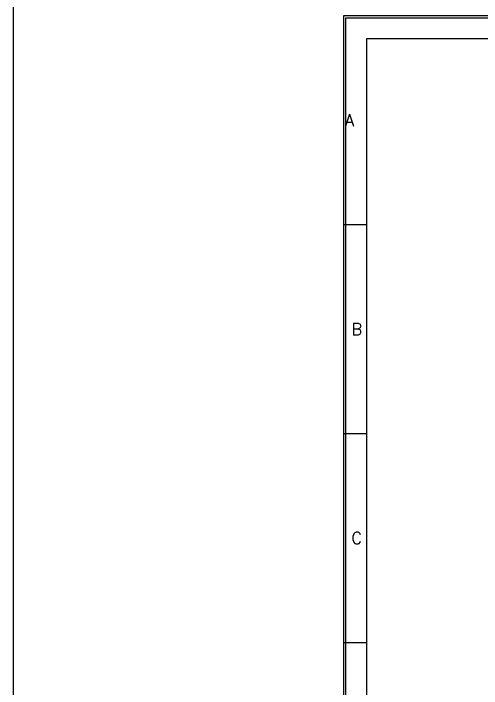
# Model space of a CAD drawing. Header units: millimetres. Extents: x 107 to 2900, y 85 to 3996.
# Drawn here: x 1879.8 to 2024.9, y 1101.9 to 1311.2 of the extents above; entities that cross this region are included whole.
import ezdxf
from ezdxf.enums import TextEntityAlignment as Align

# ---------------------------------------------------------------- set-up
doc = ezdxf.new("R2010")
doc.units = ezdxf.units.MM
for name, color, linetype in [('20', 2, 'Continuous'), ('30', 3, 'Continuous'), ('70', 7, 'Continuous')]:
    doc.layers.add(name, color=color, linetype=linetype)
doc.styles.add('SIMPLEX', font='SIMPLEX')

msp = doc.modelspace()

# ---------------------------------------------------------------- linework, layer by layer
msp.add_lwpolyline([(1879.826, 3363.289), (2900.497, 3363.289), (2900.497, 85.223), (1879.826, 85.223)], close=True)
at = {"layer": '20', "color": 7}
for p, q in [((1989.386, 787.783), (1989.386, 1303.375)), ((1989.386, 1303.375), (2795.93, 1303.375))]:
    msp.add_line(p, q, dxfattribs=at)
at = {"layer": '30', "color": 7}
for p, q in [((1982.258, 1245.703), (1989.386, 1245.703)), ((1982.258, 1180.903), (1989.386, 1180.903)), ((1982.258, 1116.103), (1989.386, 1116.103))]:
    msp.add_line(p, q, dxfattribs=at)
at = {"layer": '70', "color": 7}
for points in [[(2803.058, 727.303), (1982.258, 727.303), (1982.258, 1310.503), (2803.058, 1310.503)], [(2802.41, 727.951), (1982.906, 727.951), (1982.906, 1309.855), (2802.41, 1309.855)]]:
    msp.add_lwpolyline(points, close=True, dxfattribs=at)

# ---------------------------------------------------------------- texts
at = {"layer": '30', "color": 7, "style": 'SIMPLEX'}
for s, p in [('A', (1984.004, 1278.103)), ('B', (1986.254, 1213.303)), ('C', (1986.254, 1148.503))]:
    msp.add_text(s, height=3.672, dxfattribs=at).set_placement(p, align=Align.MIDDLE)

doc.saveas('drawing.dxf')
